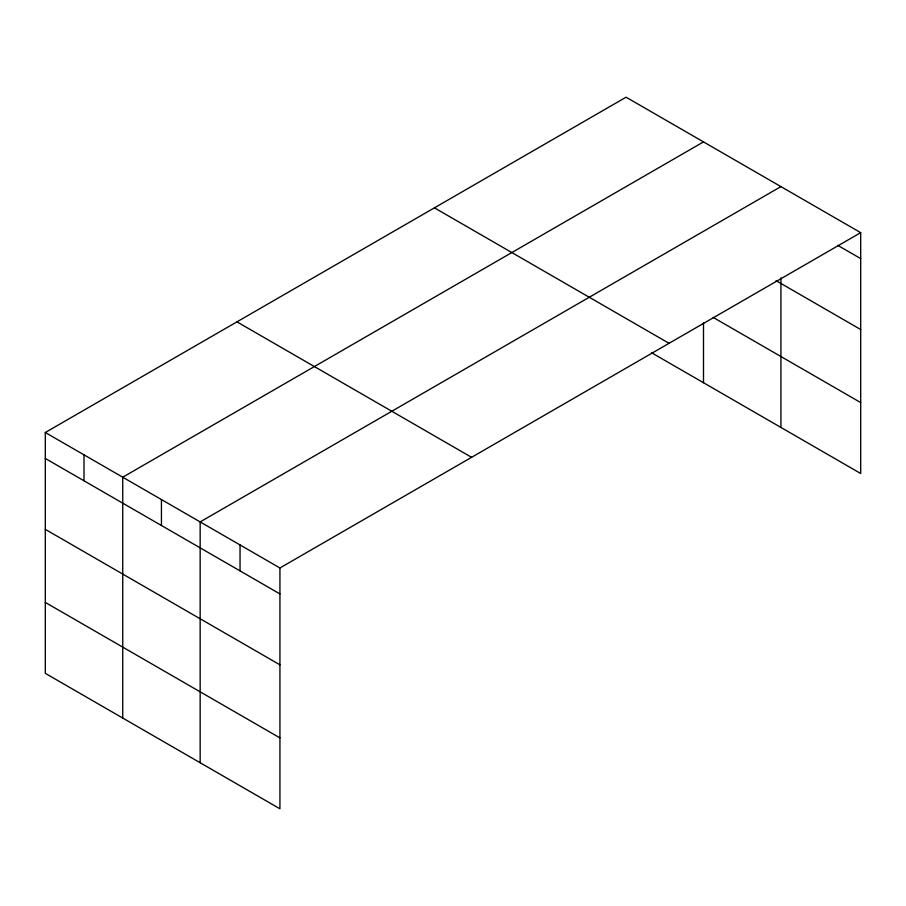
<?xml version="1.0" encoding="UTF-8"?>
<svg xmlns="http://www.w3.org/2000/svg" width="906" height="906" viewBox="0 0 906 906"><rect width="100%" height="100%" fill="white"/><g stroke="black" fill="none" stroke-linecap="round" stroke-linejoin="round"><path stroke-width="1.36" d="M860.7 232.661L626.069 97.202L45.3 432.502L45.3 673.339L279.931 808.798L279.931 567.971L860.7 232.661L860.7 473.498L651.482 352.694M780.927 277.904L780.927 427.439M703.498 141.902L122.729 477.213L122.729 718.039M780.927 186.602L200.158 521.913L200.158 762.739M837.733 245.345L860.7 258.606M776.091 280.667L860.7 329.524M713.181 317.406L860.7 402.581M434.416 207.848L669.047 343.317M236.953 321.856L471.584 457.315M45.3 432.502L279.931 567.971M45.3 458.447L279.931 593.917M45.3 529.364L279.931 664.823M45.3 602.422L279.931 737.88M703.498 322.944L703.498 382.728M240.045 544.936L240.045 570.882M161.438 499.557L161.438 525.503M84.009 454.857L84.009 480.803"/></g></svg>
